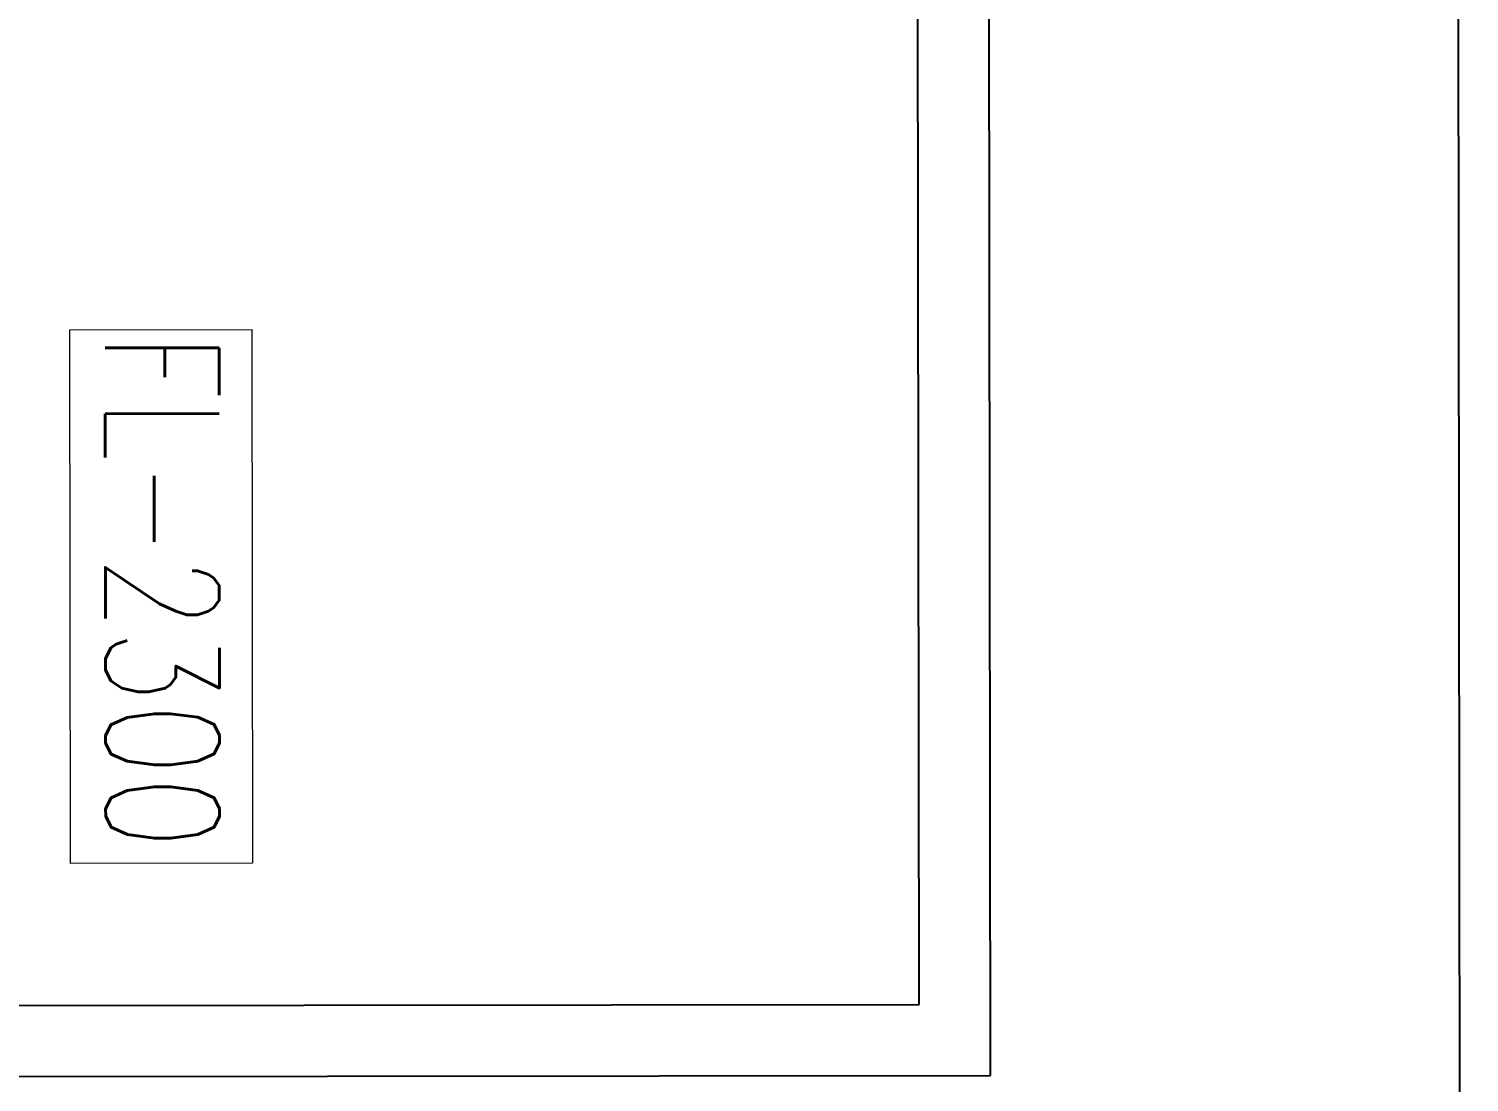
# Model space of a CAD drawing. Header units: feet. Extents: x -99009 to 3252343, y -11094690 to 9035152.
# Drawn here: x 2522964 to 2524988, y -1982701 to -1981221 of the extents above; entities that cross this region are included whole.
import ezdxf

# ---------------------------------------------------------------- set-up
doc = ezdxf.new("R2010")
doc.units = ezdxf.units.FT
doc.linetypes.add('CENTER', pattern=[2, 1.25, -0.25, 0.25, -0.25])
for name, color, linetype in [('1', 1, 'Continuous'), ('JOB', 4, 'Continuous'), ('K-LINE', 7, 'Continuous')]:
    doc.layers.add(name, color=color, linetype=linetype)
doc.styles.add('K-DIM-4', font='simplex.shx', dxfattribs={"width": 0.75, "bigfont": 'extfont.shx'})

# ---------------------------------------------------------------- blocks, each defined once
blk = doc.blocks.new('G$CA8366B73')
at = {"layer": 'K-LINE', "color": 3, "linetype": 'Continuous', "lineweight": 25}
for p, q in [((4300, 3900), (-2500, 3900)), ((4300, -3350), (4300, 3900)), ((4200, 3800), (-2400, 3800)), ((4200, -3250), (4200, 3800))]:
    blk.add_line(p, q, dxfattribs=at)

msp = doc.modelspace()

# ---------------------------------------------------------------- linework, layer by layer
at = {"layer": '1'}
msp.add_arc((2520410.24778, -1978395.99612), 100000, 84.1346387202, 194.3871675539, dxfattribs=at)
at = {"layer": 'JOB'}
msp.add_line((2524977.21902, -1984977.90213), (2524957.97537, -1968028.629), dxfattribs=at)
at = {"layer": 'K-LINE', "color": 2, "linetype": 'Continuous', "lineweight": 15}
msp.add_lwpolyline([(2523277.23962, -1981643.32221), (2523278.09115, -1982393.32173), (2523022.59131, -1982393.61182), (2523021.73979, -1981643.6123)], close=True, dxfattribs=at)

# ---------------------------------------------------------------- block references
at = {"layer": 'K-LINE', "color": 2, "linetype": 'CENTER', "lineweight": 15, "rotation": 270.0650517140735}
msp.add_blockref('G$CA8366B73', (2520410.24778, -1978395.99612), dxfattribs=at)

# ---------------------------------------------------------------- texts
at = {"layer": 'K-LINE', "color": 3, "lineweight": 15, "insert": (2523071.22612, -1981648.39345), "char_height": 160, "attachment_point": 7, "rotation": 270.06505171, "style": 'K-DIM-4'}
msp.add_mtext('FL-2300', dxfattribs=at)

doc.saveas('drawing.dxf')
